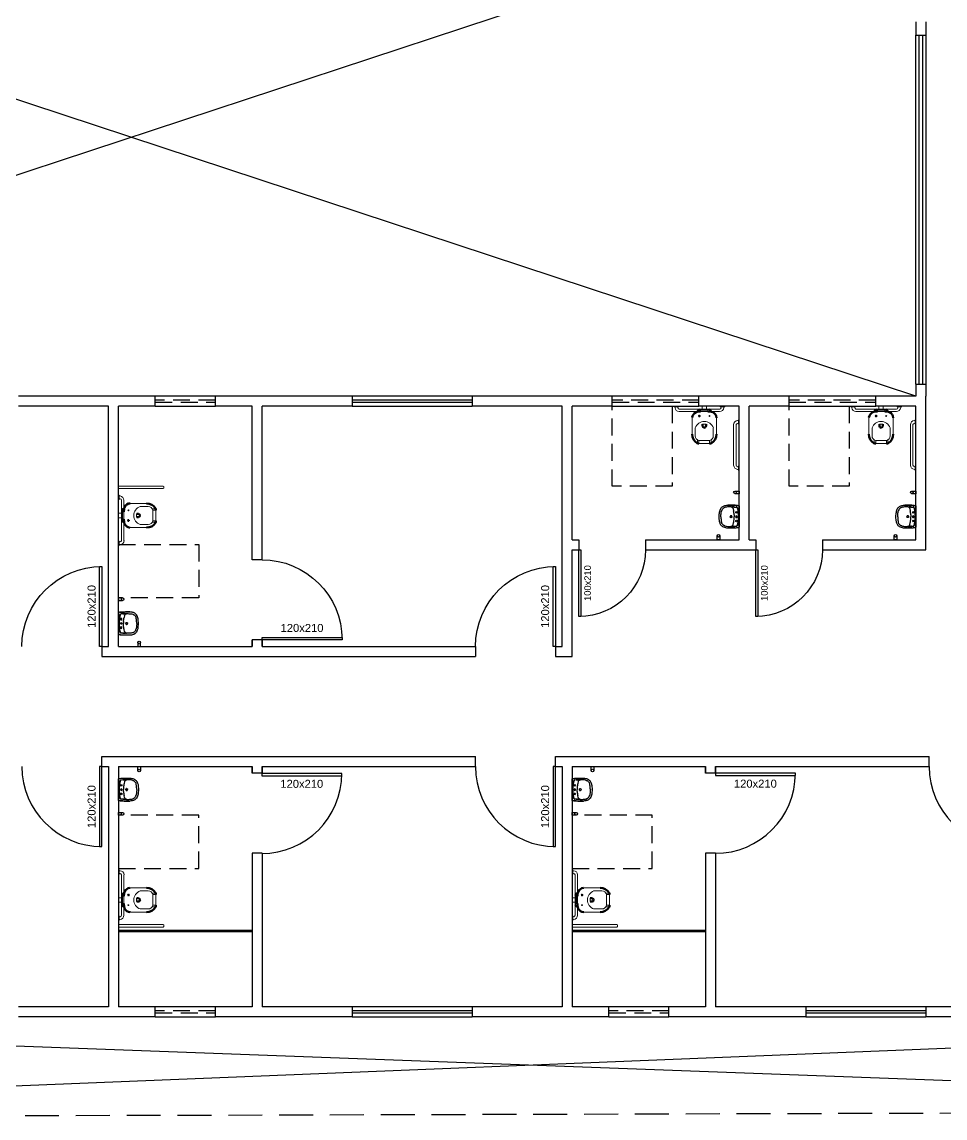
# Model space of a CAD drawing. Header units: centimetres. Extents: x 0 to 1814864, y -139216 to 99734.
# Drawn here: x 1080623 to 1082007, y 7871 to 9514 of the extents above; entities that cross this region are included whole.
import ezdxf
from ezdxf.enums import TextEntityAlignment as Align

# ---------------------------------------------------------------- set-up
doc = ezdxf.new("R2010")
doc.units = ezdxf.units.CM
doc.header["$LTSCALE"] = 4
doc.linetypes.add('DASHED2', pattern=[9.525, 6.35, -3.175])
doc.linetypes.add('HIDDENX2', pattern=[19.05, 12.7, -6.35])
for name, color, linetype in [('0.1', 1, 'Continuous'), ('0.2', 2, 'Continuous'), ('0.4', 4, 'Continuous'), ('0.6', 6, 'Continuous'), ('02-CONT', 2, 'Continuous'), ('08', 8, 'Continuous'), ('PDF1_PH - Metal', 253, 'Continuous'), ('PROJEÇÕES', 1, 'DASHED2')]:
    doc.layers.add(name, color=color, linetype=linetype)
doc.layers.add('PDF1_PH - Alv Construir', color=6, linetype='Continuous', lineweight=40)
doc.styles.add('2mm 1-50', font='arial.ttf', dxfattribs={"height": 0.1})

# ---------------------------------------------------------------- blocks, each defined once
blk = doc.blocks.new('1_00e')
blk.add_lwpolyline([(-28.4, -52.3), (-25.4, -52.3), (-25.4, 47.7), (-28.4, 47.7)], close=True)
at = {"color": 1}
blk.add_arc((-28.4, -52.3), 100, 0, 90, dxfattribs=at)
blk = doc.blocks.new('Barra 3')
at = {"layer": 'PDF1_PH - Metal', "lineweight": 9}
for points in [[(19245.1, 25719.8), (19252, 25719.8), (19252, 25719), (19245.1, 25719)], [(19315, 25719.8), (19321.9, 25719.8), (19321.9, 25719), (19315, 25719)]]:
    blk.add_lwpolyline(points, close=True, dxfattribs=at)
for points in [[(19246.4, 25717.7), (19246.4, 25719)], [(19250.7, 25717.7), (19250.7, 25719)], [(19252.9, 25715.5), (19314.6, 25715.5)], [(19316.3, 25717.7), (19316.3, 25719)], [(19320.6, 25717.7), (19320.6, 25719)], [(19252.9, 25711.7), (19314.6, 25711.7)]]:
    blk.add_lwpolyline(points, dxfattribs=at)
for centre, radius, start, end in [((19253.4, 25718.8), 7.08, 188.6936, 267.1299), ((19253, 25717.8), 2.3, 183.7735, 266.2236), ((19314.4, 25717.9), 6.22, 270.0361, 357.9477), ((19314, 25717.8), 2.29, 284.5016, 358.1815)]:
    blk.add_arc(centre, radius, start, end, dxfattribs=at)
blk = doc.blocks.new('bacia sanit')
at = {"layer": 'PDF1_PH - Metal', "lineweight": 9}
for points in [[(16873.7, 24771.4), (16899, 24771.4)], [(16889.1, 24766.7), (16889.6, 24766.7), (16890, 24766.7), (16890.4, 24766.7), (16890.9, 24766.7), (16899.4, 24766.7), (16899.9, 24766.7), (16900.3, 24766.7), (16900.7, 24766.7), (16901.1, 24766.7), (16901.6, 24766.7)], [(16861.7, 24756.4), (16856.6, 24756.4)], [(16861.7, 24749.6), (16856.6, 24749.6)], [(16861.7, 24745.8), (16861.7, 24746.1), (16861.7, 24759.9), (16861.7, 24760.7)], [(16862.6, 24758.1), (16862.6, 24757.7), (16862.6, 24757.3), (16862.6, 24748.7), (16862.6, 24748.3), (16862.6, 24747.9)], [(16863, 24747.4), (16863, 24747.4), (16863.4, 24747.4), (16863.9, 24747.4), (16864.3, 24747.4), (16864.3, 24753), (16864.3, 24758.6), (16863.9, 24758.6), (16863.4, 24758.6), (16863, 24758.6)], [(16884.4, 24750.4), (16884, 24750.4), (16883.6, 24750.4), (16883.6, 24750.9), (16883.6, 24751.3), (16883.6, 24751.7), (16883.6, 24752.1), (16883.6, 24752.6), (16883.6, 24753), (16883.6, 24753.4), (16883.6, 24753.9), (16883.6, 24754.3), (16883.6, 24754.7), (16883.6, 24755.1), (16883.6, 24755.6), (16884, 24755.6), (16884, 24755.6)], [(16912.8, 24763.3), (16907.7, 24763.3)], [(16908.4, 24761.1), (16912.7, 24761.1), (16913.1, 24761.1)], [(16908.4, 24761.1), (16908.4, 24760.7), (16908.4, 24760.3), (16908.4, 24759.9), (16908.4, 24759.4), (16908.4, 24759), (16908.4, 24758.6), (16908.4, 24758.1), (16908.4, 24757.7), (16908.4, 24757.3), (16908.4, 24756.9), (16908.4, 24756.4)], [(16908.4, 24756.4), (16908.4, 24756), (16908.4, 24755.6), (16908.4, 24755.1), (16908.4, 24754.7), (16908.4, 24754.3), (16908.4, 24753.9), (16908.4, 24753.4), (16908.4, 24753), (16908.4, 24752.6), (16908.4, 24752.1), (16908.4, 24751.7), (16908.4, 24751.3), (16908.4, 24750.9), (16908.4, 24750)], [(16908.4, 24750), (16908.4, 24749.6), (16908.4, 24749.1), (16908.4, 24748.7), (16908.4, 24748.3), (16908.4, 24747.9), (16908.4, 24747.4), (16908.4, 24747), (16908.4, 24746.6), (16908.4, 24746.1), (16908.4, 24745.7), (16908.4, 24745.3), (16908.4, 24744.9)], [(16913.1, 24761.1), (16913.1, 24760.7), (16913.1, 24760.3), (16913.1, 24759.9), (16913.1, 24759.4), (16913.1, 24759), (16913.1, 24758.6), (16913.1, 24758.1), (16913.1, 24757.7), (16913.1, 24757.3), (16913.1, 24756.9), (16913.1, 24756.4), (16913.1, 24756), (16913.1, 24755.6), (16913.1, 24755.1), (16913.1, 24754.7), (16913.1, 24754.3), (16913.1, 24753.9), (16913.1, 24753.4), (16913.1, 24753), (16913.1, 24752.6), (16913.1, 24752.1), (16913.1, 24751.7), (16913.1, 24751.3), (16913.1, 24750.9), (16913.1, 24750.4), (16913.1, 24750), (16913.1, 24749.6), (16913.1, 24749.1), (16913.1, 24748.7), (16913.1, 24748.3), (16913.1, 24747.9), (16913.1, 24747.4), (16913.1, 24747), (16913.1, 24746.6), (16913.1, 24746.1), (16913.1, 24745.7), (16913.1, 24745.3), (16913.1, 24744.9)], [(16899, 24734.6), (16873.7, 24734.6)], [(16901.6, 24739.3), (16901.1, 24739.3), (16900.7, 24739.3), (16900.3, 24739.3), (16899.4, 24739.3), (16890.9, 24739.3), (16890.4, 24739.3), (16890, 24739.3), (16889.6, 24739.3), (16889.1, 24739.3)], [(16912.8, 24742.7), (16907.6, 24742.7)], [(16908.4, 24744.9), (16912.7, 24744.9), (16913.1, 24744.9)], [(16908.4, 24744.9), (16912.7, 24744.9), (16913.1, 24744.9)]]:
    blk.add_lwpolyline(points, dxfattribs=at)
at = {"layer": 'PDF1_PH - Metal', "lineweight": 211}
for points in [[(16913.1, 24761.1, 0.086524), (16912.6, 24763.9, 0.264906), (16899, 24771.4)], [(16913.1, 24744.9, -0.086524), (16912.6, 24742.1, -0.264906), (16899, 24734.6)]]:
    blk.add_lwpolyline(points, format="xyb", dxfattribs=at)
blk.add_lwpolyline([(16889.1, 24753), (16889.1, 24753), (16889.1, 24753)], dxfattribs=at)
at = {"layer": 'PDF1_PH - Metal', "lineweight": 9}
blk.add_circle((16871.4, 24760.9), 0.643, dxfattribs=at)
at = {"layer": 'PDF1_PH - Metal', "lineweight": 211}
blk.add_circle((16871.4, 24745.5), 0.643, dxfattribs=at)
for centre, radius, start, end in [((16890.8, 24757.2), 26.5, 161.0139, 177.0973), ((16874, 24762.5), 8.95, 90.3217, 157.8056), ((16864.8, 24759.9), 3.2, 88.1661, 164.6032), ((16885.4, 26015.1), 1259.5, 269.9347, 270.0653), ((16885.4, 23700.8), 1049.6, 89.9217, 90.0783), ((16886.5, 24753), 2.59, 275.8679, 84.1321), ((16864.8, 24746), 3.06, 177.2926, 274.2593), ((16892.2, 24749.6), 28, 184.427, 198.8013), ((16875.2, 24744.9), 10.5, 204.627, 261.8049)]:
    blk.add_arc(centre, radius, start, end, dxfattribs=at)
at = {"layer": 'PDF1_PH - Metal', "lineweight": 9}
for centre, radius, start, end in [((16894.4, 24753), 14.7, 110.9822, 249.0178), ((16901.6, 24759.8), 6.91, 11.172, 90.6439), ((16863, 24758.1), 0.429, 90, 180), ((16863, 24747.9), 0.429, 180, 270), ((16901.6, 24746.2), 6.91, 269.3561, 348.828)]:
    blk.add_arc(centre, radius, start, end, dxfattribs=at)
blk = doc.blocks.new('L.51_P')
at = {"layer": '08'}
for p, q in [((-250, 0), (-249, 0)), ((-249, 0), (249, 0)), ((250, 0), (249, 0)), ((-262, -36), (-262, -36)), ((-259, -9), (-259, -9)), ((-226, -95), (-224, -63)), ((-226, -95), (-225, -95)), ((-225, -95), (-224, -63)), ((-189, -140), (-140, -129)), ((-161, -28), (-161, -28)), ((0, -12), (0, -12)), ((189, -140), (140, -129)), ((161, -28), (161, -28)), ((226, -95), (224, -63)), ((225, -95), (224, -63)), ((226, -95), (225, -95)), ((259, -9), (259, -9)), ((262, -36), (262, -36)), ((-269, -260), (-269, -260)), ((-216, -329), (-216, -329)), ((216, -329), (216, -329)), ((269, -260), (269, -260))]:
    blk.add_line(p, q, dxfattribs=at)
at = {"layer": '08', "ltscale": 27.502596}
for centre in [(-100, -59), (100, -59)]:
    blk.add_circle(centre, 19, dxfattribs=at)
at = {"layer": '08'}
for centre, radius, start, end in [((10, -800), 688, 94.616, 102.655), ((0, -61), 19, 90, 270), ((0, -61), 19, 270, 90), ((-10, -800), 688, 77.345, 85.384)]:
    blk.add_arc(centre, radius, start, end, dxfattribs=at)
for centre, major_axis, ratio, start_param, end_param in [((-178, -187), (-49.3, 11.1), 0.999971, 0.133525, 0.210872), ((-238, -179), (-7.5, 6.62), 0.993745, 3.733046, 3.862859), ((-237, -179), (8.41, 5.42), 0.98852, 5.563301, 5.699979), ((0, -187), (-22.7, 2), 0.992499, 0.072609, 0.200275), ((0, -187), (-22.5, 0.5), 0.991671, 5.253548, 5.29957), ((0, -187), (-22.5, 0.9), 0.992169, 5.255337, 5.27196), ((0, -187), (22.5, 0.5), 0.991671, 0.983616, 1.029637), ((0, -187), (22.5, 0.9), 0.992169, 1.011226, 1.027848), ((0, -187), (22.7, 2), 0.992499, 6.08291, 6.210576), ((178, -187), (49.3, 11.1), 0.999971, 6.072313, 6.14966)]:
    blk.add_ellipse(centre, major_axis=major_axis, ratio=ratio, start_param=start_param, end_param=end_param, dxfattribs=at)
for points, degree, knots in [([(-259, -9), (-259, -8), (-259, -7), (-258, -5), (-258, -4), (-256, -3), (-255, -2), (-254, -1), (-253, 0), (-251, 0), (-250, 0), (-250, 0)], 3, [0, 0, 0, 0, 0.279228, 0.279228, 0.609743, 0.609743, 0.933753, 0.933753, 1.252428, 1.252428, 1.448625, 1.448625, 1.448625, 1.448625]), ([(250, 0), (251, 0), (252, 0), (254, -1), (255, -1), (256, -3), (257, -3), (258, -5), (259, -6), (259, -8), (259, -8), (259, -9)], 3, [0, 0, 0, 0, 0.317814, 0.317814, 0.630623, 0.630623, 0.946539, 0.946539, 1.267049, 1.267049, 1.448529, 1.448529, 1.448529, 1.448529]), ([(-262, -36), (-262, -36), (-262, -37), (-262, -37), (-263, -40), (-263, -43), (-263, -45), (-263, -47), (-263, -48), (-263, -50), (-264, -53), (-264, -56), (-264, -59), (-265, -70), (-265, -80), (-266, -91), (-266, -102), (-267, -112), (-267, -123), (-267, -125), (-267, -128), (-268, -131), (-268, -133), (-268, -136), (-268, -138), (-268, -152), (-269, -166), (-269, -179), (-269, -183), (-269, -188), (-269, -192), (-270, -196), (-270, -200), (-270, -204), (-270, -221), (-270, -239), (-269, -257), (-269, -258), (-269, -259), (-269, -260)], 3, [171.986581, 171.986581, 171.986581, 171.986581, 172.747492, 172.747492, 172.747492, 184.841953, 184.841953, 184.841953, 191.474069, 191.474069, 191.474069, 204.41633, 204.41633, 204.41633, 249.640497, 249.640497, 249.640497, 294.864664, 294.864664, 294.864664, 305.912278, 305.912278, 305.912278, 316.959891, 316.959891, 316.959891, 374.321134, 374.321134, 374.321134, 391.68978, 391.68978, 391.68978, 408.14059, 408.14059, 408.14059, 482.929639, 482.929639, 482.929639, 486.839965, 486.839965, 486.839965, 486.839965]), ([(-269, -260), (-270, -239), (-270, -219), (-269, -173), (-268, -148), (-267, -104), (-266, -85), (-264, -60), (-264, -54), (-263, -46), (-263, -45), (-263, -42), (-263, -40), (-263, -38), (-262, -38), (-262, -37), (-262, -37), (-262, -36), (-262, -36), (-262, -36), (-262, -36), (-262, -36)], 3, [0, 0, 0, 0, 6.207574, 6.207574, 13.657131, 13.657131, 19.458927, 19.458927, 21.24929, 21.24929, 21.72619, 21.72619, 22.164181, 22.164181, 22.393053, 22.393053, 22.550017, 22.550017, 22.706555, 22.706555, 22.800287, 22.800287, 22.800287, 22.800287]), ([(-228, -173), (-228, -172), (-228, -172), (-228, -172), (-228, -171), (-228, -170), (-228, -169), (-228, -167), (-228, -164), (-228, -163), (-228, -160), (-228, -158), (-228, -157), (-228, -154), (-228, -151), (-228, -150), (-228, -148), (-228, -146), (-228, -146), (-228, -143), (-228, -141), (-228, -139), (-228, -135), (-228, -131), (-228, -129), (-227, -125), (-227, -121), (-227, -119), (-227, -113), (-226, -108), (-226, -105), (-226, -101), (-226, -97), (-226, -97), (-226, -96), (-226, -96), (-226, -95), (-226, -95), (-226, -95)], 5, [546.249188, 546.249188, 546.249188, 546.249188, 546.249188, 546.249188, 546.773913, 546.773913, 546.773913, 554.287654, 554.287654, 554.287654, 563.875311, 563.875311, 563.875311, 572.16967, 572.16967, 572.16967, 583.42676, 583.42676, 583.42676, 585.726164, 585.726164, 585.726164, 600.370766, 600.370766, 600.370766, 613.069318, 613.069318, 613.069318, 629.14404, 629.14404, 629.14404, 652.058764, 652.058764, 652.058764, 654.921465, 654.921465, 654.921465, 656.548424, 656.548424, 656.548424, 656.548424, 656.548424, 656.548424]), ([(-225, -95), (-226, -99), (-226, -103), (-226, -107), (-226, -111), (-227, -115), (-227, -119), (-227, -123), (-228, -127), (-228, -131), (-228, -134), (-228, -136), (-228, -139), (-228, -141), (-228, -142), (-228, -144)], 3, [161.339345, 161.339345, 161.339345, 161.339345, 177.77484, 177.77484, 177.77484, 195.119077, 195.119077, 195.119077, 212.353229, 212.353229, 212.353229, 223.772837, 223.772837, 223.772837, 230.426393, 230.426393, 230.426393, 230.426393]), ([(-228, -144), (-228, -145), (-228, -145), (-228, -146), (-228, -146), (-228, -146), (-228, -146), (-228, -148), (-228, -150), (-228, -152), (-228, -153), (-228, -154), (-228, -155), (-228, -157), (-228, -158), (-228, -160), (-228, -160), (-228, -160), (-228, -160)], 3, [0, 0, 0, 0, 2.396491, 2.396491, 2.396491, 3.195399, 3.195399, 3.195399, 10.963495, 10.963495, 10.963495, 15.609873, 15.609873, 15.609873, 22.232893, 22.232893, 22.232893, 22.470867, 22.470867, 22.470867, 22.470867]), ([(-228, -173), (-228, -172), (-228, -172), (-228, -172), (-228, -170), (-228, -167), (-228, -165), (-228, -162), (-228, -160)], 5, [-26.00391, -26.00391, -26.00391, -26.00391, -26.00391, -26.00391, -25.733695, -25.733695, -25.733695, -13.019576, -13.019576, -13.019576, -13.019576, -13.019576, -13.019576]), ([(-228, -181), (-228, -181), (-228, -180), (-228, -180), (-228, -178), (-228, -177), (-228, -176), (-228, -175), (-228, -175), (-228, -174), (-228, -174), (-228, -173), (-228, -173), (-228, -173), (-228, -173), (-228, -173), (-228, -173), (-228, -173)], 5, [532.079054, 532.079054, 532.079054, 532.079054, 532.079054, 532.079054, 536.567488, 536.567488, 536.567488, 541.060364, 541.060364, 541.060364, 543.310398, 543.310398, 543.310398, 544.435445, 544.435445, 544.435445, 544.830456, 544.830456, 544.830456, 544.830456, 544.830456, 544.830456]), ([(-227, -179), (-227, -179), (-227, -179), (-227, -179), (-227, -179), (-227, -179), (-228, -179), (-228, -179), (-228, -179), (-228, -179), (-228, -179), (-228, -179), (-228, -179), (-228, -179), (-228, -179), (-228, -179), (-228, -179), (-228, -179), (-228, -179), (-228, -179), (-228, -179), (-228, -179), (-228, -179), (-228, -179), (-228, -179), (-228, -179), (-228, -179), (-228, -179), (-228, -179), (-228, -179), (-228, -179), (-228, -179), (-228, -179), (-228, -179), (-228, -179), (-228, -179), (-228, -179), (-228, -179), (-228, -179), (-228, -179), (-228, -179), (-228, -179), (-228, -179), (-228, -179), (-228, -179), (-228, -179)], 3, [86.606266, 86.606266, 86.606266, 86.606266, 87.728641, 87.728641, 87.728641, 90.455187, 90.455187, 90.455187, 92.379628, 92.379628, 92.379628, 93.341849, 93.341849, 93.341849, 93.82296, 93.82296, 93.82296, 94.063516, 94.063516, 94.063516, 94.304072, 94.304072, 94.304072, 94.448856, 94.448856, 94.448856, 94.726754, 94.726754, 94.726754, 94.86595, 94.86595, 94.86595, 95.005146, 95.005146, 95.005146, 95.521507, 95.521507, 95.521507, 95.779688, 95.779688, 95.779688, 95.976047, 95.976047, 95.976047, 96.037867, 96.037867, 96.037867, 96.037867]), ([(-228, -179), (-228, -179), (-228, -179), (-228, -180), (-228, -180), (-228, -180), (-228, -180), (-228, -180), (-228, -180), (-228, -181), (-228, -181), (-228, -181), (-228, -181), (-228, -181), (-228, -181), (-228, -181)], 3, [95.867328, 95.867328, 95.867328, 95.867328, 97.58866, 97.58866, 97.58866, 102.978619, 102.978619, 102.978619, 105.844941, 105.844941, 105.844941, 108.501415, 108.501415, 108.501415, 109.427734, 109.427734, 109.427734, 109.427734]), ([(-228, -182), (-228, -182), (-228, -182), (-228, -182), (-228, -182), (-228, -182), (-228, -181)], 3, [11.170476, 11.170476, 11.170476, 11.170476, 15.411887, 15.411887, 15.411887, 21.204547, 21.204547, 21.204547, 21.204547]), ([(-227, -181), (-228, -181), (-228, -181), (-228, -181), (-228, -181), (-228, -181), (-228, -181), (-228, -181), (-228, -181), (-228, -181), (-228, -181), (-228, -181), (-228, -181), (-228, -181), (-228, -181), (-228, -181), (-228, -181), (-228, -181), (-228, -181), (-228, -181), (-228, -181), (-228, -181), (-228, -181), (-228, -181), (-228, -181), (-228, -181), (-228, -181), (-228, -181)], 3, [86.606266, 86.606266, 86.606266, 86.606266, 91.112306, 91.112306, 91.112306, 94.304072, 94.304072, 94.304072, 94.448856, 94.448856, 94.448856, 94.726754, 94.726754, 94.726754, 95.005146, 95.005146, 95.005146, 95.521507, 95.521507, 95.521507, 95.779688, 95.779688, 95.779688, 95.976047, 95.976047, 95.976047, 96.03782, 96.03782, 96.03782, 96.03782]), ([(-228, -181), (-228, -181), (-228, -181), (-228, -181), (-228, -181), (-228, -181), (-228, -181), (-228, -181), (-228, -181), (-228, -181), (-228, -181), (-228, -181), (-228, -181), (-228, -181), (-228, -181), (-228, -181), (-228, -181), (-228, -181), (-228, -181), (-228, -181), (-228, -182), (-228, -182), (-228, -182), (-228, -182), (-228, -182)], 3, [0.000033, 0.000033, 0.000033, 0.000033, 1.898401, 1.898401, 1.898401, 2.370761, 2.370761, 2.370761, 3.823236, 3.823236, 3.823236, 5.758149, 5.758149, 5.758149, 9.592202, 9.592202, 9.592202, 9.856292, 9.856292, 9.856292, 15.276244, 15.276244, 15.276244, 18.99372, 18.99372, 18.99372, 18.99372]), ([(-189, -140), (-196, -141), (-203, -144), (-208, -149), (-211, -151), (-213, -153), (-216, -156), (-216, -156), (-216, -156), (-216, -156), (-221, -163), (-225, -170), (-227, -178), (-227, -179), (-227, -179), (-227, -180)], 3, [18.593861, 18.593861, 18.593861, 18.593861, 48.620819, 48.620819, 48.620819, 61.987959, 61.987959, 61.987959, 63.593601, 63.593601, 63.593601, 96.318173, 96.318173, 96.318173, 99.127558, 99.127558, 99.127558, 99.127558]), ([(-227, -179), (-227, -180), (-227, -180), (-227, -180), (-227, -180), (-227, -180), (-227, -180), (-227, -180), (-227, -180), (-227, -180), (-227, -180), (-227, -180), (-227, -180), (-227, -180), (-227, -180), (-227, -180), (-227, -180), (-227, -180), (-227, -180), (-227, -180), (-227, -180), (-227, -180), (-227, -180), (-227, -180), (-227, -180)], 3, [0, 0, 0, 0, 0.1444645, 0.1444645, 0.1444645, 0.1538416, 0.1538416, 0.1538416, 0.2328101, 0.2328101, 0.2328101, 0.2720552, 0.2720552, 0.2720552, 0.294529, 0.294529, 0.294529, 0.3195248, 0.3195248, 0.3195248, 0.3450333, 0.3450333, 0.3450333, 0.3642456, 0.3642456, 0.3642456, 0.3642456]), ([(-227, -181), (-227, -181), (-227, -181), (-227, -181), (-227, -181), (-227, -181), (-227, -181), (-227, -181), (-227, -180), (-227, -180), (-227, -180), (-227, -180), (-227, -180), (-227, -180), (-227, -180), (-227, -180), (-227, -180), (-227, -180), (-227, -180)], 3, [0, 0, 0, 0, 3.948132, 3.948132, 3.948132, 6.907098, 6.907098, 6.907098, 9.485674, 9.485674, 9.485674, 10.686492, 10.686492, 10.686492, 11.887309, 11.887309, 11.887309, 12.708565, 12.708565, 12.708565, 12.708565]), ([(-224, -63), (-224, -58), (-222, -53), (-219, -48), (-217, -45), (-214, -42), (-210, -40), (-208, -38), (-204, -37), (-201, -36)], 3, [10.913289, 10.913289, 10.913289, 10.913289, 33.960328, 33.960328, 33.960328, 50.289489, 50.289489, 50.289489, 65.056953, 65.056953, 65.056953, 65.056953]), ([(-201, -36), (-205, -37), (-210, -39), (-214, -42), (-219, -47), (-222, -55), (-223, -57), (-224, -60), (-224, -63)], 5, [7.912422, 7.912422, 7.912422, 7.912422, 7.912422, 7.912422, 31.991346, 31.991346, 31.991346, 47.45316, 47.45316, 47.45316, 47.45316, 47.45316, 47.45316]), ([(0, -12), (-60, -12), (-120, -19), (-180, -31), (-187, -33), (-194, -34), (-201, -36)], 3, [460.253252, 460.253252, 460.253252, 460.253252, 715.762091, 715.762091, 715.762091, 745.806363, 745.806363, 745.806363, 745.806363]), ([(-201, -36), (-177, -30), (-152, -25), (-128, -21), (-94, -17), (-61, -14), (-52, -14), (-43, -13), (-34, -13)], 5, [234.918202, 234.918202, 234.918202, 234.918202, 234.918202, 234.918202, 410.549748, 410.549748, 410.549748, 473.914825, 473.914825, 473.914825, 473.914825, 473.914825, 473.914825]), ([(-45, -114), (-41, -114), (-37, -114), (-32, -113), (-28, -113), (-24, -113), (-20, -113), (-13, -112), (-7, -112), (0, -112)], 3, [388.454766, 388.454766, 388.454766, 388.454766, 406.384907, 406.384907, 406.384907, 424.400948, 424.400948, 424.400948, 452.696543, 452.696543, 452.696543, 452.696543]), ([(-34, -13), (-30, -13), (-26, -13), (-22, -13), (-15, -12), (-8, -12), (-2, -12), (-1, -12), (-1, -12), (0, -12)], 3, [59.347784, 59.347784, 59.347784, 59.347784, 76.617445, 76.617445, 76.617445, 106.129652, 106.129652, 106.129652, 108.418766, 108.418766, 108.418766, 108.418766]), ([(-12, -168), (-12, -168), (-12, -168), (-12, -168), (-12, -168), (-12, -168), (-12, -168), (-15, -170), (-18, -173), (-20, -175), (-21, -179), (-22, -183), (-22, -184), (-22, -185), (-22, -186), (-22, -186), (-22, -186), (-22, -186), (-22, -186), (-22, -186), (-22, -187)], 5, [23.677366, 23.677366, 23.677366, 23.677366, 23.677366, 23.677366, 23.697783, 23.697783, 23.697783, 25.117395, 25.117395, 25.117395, 50.594375, 50.594375, 50.594375, 58.007217, 58.007217, 58.007217, 58.536706, 58.536706, 58.536706, 59.055614, 59.055614, 59.055614, 59.055614, 59.055614, 59.055614]), ([(-22, -189), (-22, -190), (-22, -190), (-22, -190), (-22, -194), (-20, -199), (-17, -202), (-16, -203), (-15, -203), (-15, -204), (-13, -206), (-10, -207), (-8, -208), (-5, -209), (-3, -209), (0, -209)], 3, [27.245857, 27.245857, 27.245857, 27.245857, 27.597992, 27.597992, 27.597992, 49.768775, 49.768775, 49.768775, 54.290067, 54.290067, 54.290067, 66.913295, 66.913295, 66.913295, 79.527914, 79.527914, 79.527914, 79.527914]), ([(34, -13), (30, -13), (26, -13), (22, -13), (15, -12), (8, -12), (2, -12), (1, -12), (1, -12), (0, -12)], 3, [59.347784, 59.347784, 59.347784, 59.347784, 76.617445, 76.617445, 76.617445, 106.129652, 106.129652, 106.129652, 108.418717, 108.418717, 108.418717, 108.418717]), ([(0, -12), (60, -12), (120, -19), (180, -31), (187, -33), (194, -34), (201, -36)], 3, [460.253227, 460.253227, 460.253227, 460.253227, 715.76204, 715.76204, 715.76204, 745.806363, 745.806363, 745.806363, 745.806363]), ([(45, -114), (41, -114), (37, -114), (32, -113), (28, -113), (24, -113), (20, -113), (13, -112), (7, -112), (0, -112)], 3, [388.454766, 388.454766, 388.454766, 388.454766, 406.384907, 406.384907, 406.384907, 424.400948, 424.400948, 424.400948, 452.696543, 452.696543, 452.696543, 452.696543]), ([(22, -189), (22, -190), (22, -190), (22, -190), (22, -194), (20, -199), (17, -202), (16, -203), (15, -203), (15, -204), (13, -206), (10, -207), (8, -208), (5, -209), (3, -209), (0, -209)], 3, [27.245857, 27.245857, 27.245857, 27.245857, 27.597992, 27.597992, 27.597992, 49.768775, 49.768775, 49.768775, 54.290067, 54.290067, 54.290067, 66.913295, 66.913295, 66.913295, 79.528565, 79.528565, 79.528565, 79.528565]), ([(12, -168), (12, -168), (12, -168), (12, -168), (12, -168), (12, -168), (12, -168), (15, -170), (18, -173), (20, -175), (21, -179), (22, -183), (22, -184), (22, -185), (22, -186), (22, -186), (22, -186), (22, -186), (22, -186), (22, -186), (22, -187)], 5, [23.677366, 23.677366, 23.677366, 23.677366, 23.677366, 23.677366, 23.697783, 23.697783, 23.697783, 25.117395, 25.117395, 25.117395, 50.594375, 50.594375, 50.594375, 58.007217, 58.007217, 58.007217, 58.536706, 58.536706, 58.536706, 59.055614, 59.055614, 59.055614, 59.055614, 59.055614, 59.055614]), ([(201, -36), (177, -30), (152, -25), (128, -21), (94, -17), (61, -14), (52, -14), (43, -13), (34, -13)], 5, [234.918202, 234.918202, 234.918202, 234.918202, 234.918202, 234.918202, 410.549748, 410.549748, 410.549748, 473.914825, 473.914825, 473.914825, 473.914825, 473.914825, 473.914825]), ([(189, -140), (196, -141), (203, -144), (208, -149), (211, -151), (213, -153), (216, -156), (216, -156), (216, -156), (216, -156), (221, -163), (225, -170), (227, -178), (227, -179), (227, -179), (227, -180)], 3, [18.593861, 18.593861, 18.593861, 18.593861, 48.620819, 48.620819, 48.620819, 61.987959, 61.987959, 61.987959, 63.593601, 63.593601, 63.593601, 96.318173, 96.318173, 96.318173, 99.127558, 99.127558, 99.127558, 99.127558]), ([(224, -63), (224, -58), (222, -53), (219, -48), (217, -45), (214, -42), (210, -40), (208, -38), (204, -37), (201, -36)], 3, [10.913289, 10.913289, 10.913289, 10.913289, 33.960328, 33.960328, 33.960328, 50.289489, 50.289489, 50.289489, 65.056953, 65.056953, 65.056953, 65.056953]), ([(201, -36), (206, -37), (211, -40), (215, -44), (217, -46), (218, -47), (219, -49), (222, -53), (224, -58), (224, -63)], 3, [7.912424, 7.912424, 7.912424, 7.912424, 25.178369, 25.178369, 25.178369, 31.991348, 31.991348, 31.991348, 47.45316, 47.45316, 47.45316, 47.45316]), ([(225, -95), (226, -99), (226, -103), (226, -107), (226, -111), (227, -115), (227, -119), (227, -123), (228, -127), (228, -131), (228, -134), (228, -136), (228, -139), (228, -141), (228, -142), (228, -144)], 3, [161.339345, 161.339345, 161.339345, 161.339345, 177.77484, 177.77484, 177.77484, 195.119077, 195.119077, 195.119077, 212.353229, 212.353229, 212.353229, 223.772837, 223.772837, 223.772837, 230.426393, 230.426393, 230.426393, 230.426393]), ([(225, -291), (227, -274), (229, -256), (229, -223), (229, -207), (229, -191)], 3, [0.000002, 0.000002, 0.000002, 0.000002, 5.212146, 5.212146, 10.015536, 10.015536, 10.015536, 10.015536]), ([(228, -173), (228, -172), (228, -172), (228, -172), (228, -171), (228, -170), (228, -169), (228, -167), (228, -164), (228, -163), (228, -160), (228, -158), (228, -157), (228, -154), (228, -151), (228, -150), (228, -148), (228, -146), (228, -146), (228, -143), (228, -141), (228, -139), (228, -135), (228, -131), (228, -129), (227, -125), (227, -121), (227, -119), (227, -113), (226, -108), (226, -105), (226, -101), (226, -97), (226, -97), (226, -96), (226, -96), (226, -95), (226, -95), (226, -95)], 5, [546.249188, 546.249188, 546.249188, 546.249188, 546.249188, 546.249188, 546.773913, 546.773913, 546.773913, 554.287654, 554.287654, 554.287654, 563.875311, 563.875311, 563.875311, 572.16967, 572.16967, 572.16967, 583.42676, 583.42676, 583.42676, 585.726164, 585.726164, 585.726164, 600.370766, 600.370766, 600.370766, 613.069318, 613.069318, 613.069318, 629.14404, 629.14404, 629.14404, 652.058764, 652.058764, 652.058764, 654.921465, 654.921465, 654.921465, 656.548424, 656.548424, 656.548424, 656.548424, 656.548424, 656.548424]), ([(227, -181), (227, -181), (227, -181), (227, -181), (227, -181), (227, -181), (227, -181), (227, -181), (227, -180), (227, -180), (227, -180), (227, -180), (227, -180), (227, -180), (227, -180), (227, -180), (227, -180), (227, -180), (227, -180)], 3, [0, 0, 0, 0, 3.948132, 3.948132, 3.948132, 6.907098, 6.907098, 6.907098, 9.485674, 9.485674, 9.485674, 10.686492, 10.686492, 10.686492, 11.887309, 11.887309, 11.887309, 12.708565, 12.708565, 12.708565, 12.708565]), ([(227, -181), (228, -181), (228, -181), (228, -181), (228, -181), (228, -181), (228, -181), (228, -181), (228, -181), (228, -181), (228, -181), (228, -181), (228, -181), (228, -181), (228, -181), (228, -181), (228, -181), (228, -181), (228, -181), (228, -181), (228, -181), (228, -181), (228, -181), (228, -181), (228, -181), (228, -181), (228, -181), (228, -181)], 3, [86.606266, 86.606266, 86.606266, 86.606266, 91.112306, 91.112306, 91.112306, 94.304072, 94.304072, 94.304072, 94.448856, 94.448856, 94.448856, 94.726754, 94.726754, 94.726754, 95.005146, 95.005146, 95.005146, 95.521507, 95.521507, 95.521507, 95.779688, 95.779688, 95.779688, 95.976047, 95.976047, 95.976047, 96.03782, 96.03782, 96.03782, 96.03782]), ([(228, -144), (228, -145), (228, -145), (228, -146), (228, -146), (228, -146), (228, -146), (228, -148), (228, -150), (228, -152), (228, -153), (228, -154), (228, -155), (228, -157), (228, -158), (228, -160), (228, -160), (228, -160), (228, -160)], 3, [0, 0, 0, 0, 2.396491, 2.396491, 2.396491, 3.195399, 3.195399, 3.195399, 10.963495, 10.963495, 10.963495, 15.609873, 15.609873, 15.609873, 22.232893, 22.232893, 22.232893, 22.470867, 22.470867, 22.470867, 22.470867]), ([(228, -173), (228, -172), (228, -172), (228, -172), (228, -170), (228, -167), (228, -165), (228, -162), (228, -160)], 5, [-26.00391, -26.00391, -26.00391, -26.00391, -26.00391, -26.00391, -25.733695, -25.733695, -25.733695, -13.019576, -13.019576, -13.019576, -13.019576, -13.019576, -13.019576]), ([(228, -181), (228, -181), (228, -180), (228, -180), (228, -178), (228, -177), (228, -176), (228, -175), (228, -175), (228, -174), (228, -174), (228, -173), (228, -173), (228, -173), (228, -173), (228, -173), (228, -173), (228, -173)], 5, [532.079054, 532.079054, 532.079054, 532.079054, 532.079054, 532.079054, 536.567488, 536.567488, 536.567488, 541.060364, 541.060364, 541.060364, 543.310398, 543.310398, 543.310398, 544.435445, 544.435445, 544.435445, 544.830456, 544.830456, 544.830456, 544.830456, 544.830456, 544.830456]), ([(228, -182), (228, -182), (228, -182), (228, -182), (228, -182), (228, -182), (228, -181)], 3, [11.170476, 11.170476, 11.170476, 11.170476, 15.411887, 15.411887, 15.411887, 21.204547, 21.204547, 21.204547, 21.204547]), ([(228, -181), (228, -181), (228, -181), (228, -181), (228, -181), (228, -181), (228, -181), (228, -181), (228, -181), (228, -181), (228, -181), (228, -181), (228, -181), (228, -181), (228, -181), (228, -181), (228, -181), (228, -181), (228, -181), (228, -181), (228, -182), (228, -182), (228, -182), (228, -182), (228, -182)], 3, [0.000033, 0.000033, 0.000033, 0.000033, 1.898401, 1.898401, 1.898401, 2.370761, 2.370761, 2.370761, 3.823236, 3.823236, 3.823236, 5.758149, 5.758149, 5.758149, 9.592202, 9.592202, 9.592202, 9.856292, 9.856292, 9.856292, 15.276244, 15.276244, 15.276244, 18.99372, 18.99372, 18.99372, 18.99372]), ([(262, -36), (262, -36), (262, -37), (262, -37), (263, -40), (263, -43), (263, -45), (263, -47), (263, -48), (263, -50), (264, -53), (264, -56), (264, -59), (265, -70), (265, -80), (266, -91), (266, -102), (267, -112), (267, -123), (267, -125), (267, -128), (268, -131), (268, -133), (268, -136), (268, -138), (268, -152), (269, -166), (269, -179), (269, -183), (269, -188), (269, -192), (270, -196), (270, -200), (270, -204), (270, -221), (270, -239), (269, -257), (269, -258), (269, -259), (269, -260)], 3, [171.986581, 171.986581, 171.986581, 171.986581, 172.747492, 172.747492, 172.747492, 184.841953, 184.841953, 184.841953, 191.474069, 191.474069, 191.474069, 204.41633, 204.41633, 204.41633, 249.640497, 249.640497, 249.640497, 294.864664, 294.864664, 294.864664, 305.912278, 305.912278, 305.912278, 316.959891, 316.959891, 316.959891, 374.321134, 374.321134, 374.321134, 391.68978, 391.68978, 391.68978, 408.14059, 408.14059, 408.14059, 482.929639, 482.929639, 482.929639, 486.839965, 486.839965, 486.839965, 486.839965]), ([(262, -36), (262, -36), (262, -36), (262, -36), (262, -36), (262, -37), (262, -37), (262, -37), (262, -37), (262, -38), (263, -39), (263, -40), (263, -40), (263, -42), (263, -43), (263, -47), (263, -49), (264, -58), (265, -65), (266, -86), (266, -101), (268, -141), (269, -168), (270, -216), (270, -238), (269, -260)], 3, [0.212871, 0.212871, 0.212871, 0.212871, 0.307715, 0.307715, 0.417994, 0.417994, 0.518366, 0.518366, 0.682318, 0.682318, 0.844684, 0.844684, 1.063629, 1.063629, 1.413977, 1.413977, 2.124866, 2.124866, 4.109013, 4.109013, 8.503951, 8.503951, 16.390189, 16.390189, 23.015496, 23.015496, 23.015496, 23.015496]), ([(-62, -461), (-92, -458), (-123, -454), (-171, -438), (-189, -430), (-214, -410), (-222, -401), (-236, -382), (-242, -373), (-251, -352), (-255, -341), (-260, -323), (-261, -316), (-263, -309)], 3, [0, 0, 0, 0, 9.188374, 9.188374, 15.03441, 15.03441, 18.713973, 18.713973, 21.993411, 21.993411, 25.540766, 25.540766, 27.624534, 27.624534, 27.624534, 27.624534]), ([(-216, -329), (-215, -331), (-215, -332), (-214, -334), (-213, -338), (-211, -343), (-209, -347), (-206, -353), (-202, -359), (-198, -365), (-195, -370), (-191, -375), (-186, -379), (-180, -385), (-173, -390), (-165, -395), (-159, -398), (-153, -401), (-146, -404), (-141, -406), (-136, -407), (-130, -409)], 3, [544.291877, 544.291877, 544.291877, 544.291877, 550.872534, 550.872534, 550.872534, 571.780058, 571.780058, 571.780058, 601.038921, 601.038921, 601.038921, 628.392297, 628.392297, 628.392297, 666.157842, 666.157842, 666.157842, 694.913085, 694.913085, 694.913085, 718.447591, 718.447591, 718.447591, 718.447591]), ([(-63, -420), (-71, -420), (-79, -419), (-87, -418), (-95, -416), (-103, -415), (-110, -414), (-117, -412), (-124, -411), (-130, -409)], 3, [54.852513, 54.852513, 54.852513, 54.852513, 88.476523, 88.476523, 88.476523, 122.168155, 122.168155, 122.168155, 151.102791, 151.102791, 151.102791, 151.102791]), ([(-50, -422), (-53, -421), (-55, -421), (-58, -421), (-61, -421), (-63, -420), (-63, -420), (-63, -420), (-63, -420)], 5, [11.184117, 11.184117, 11.184117, 11.184117, 11.184117, 11.184117, 30.072391, 30.072391, 30.072391, 30.457117, 30.457117, 30.457117, 30.457117, 30.457117, 30.457117]), ([(0, -424), (-15, -424), (-31, -423), (-46, -422), (-47, -422), (-49, -422), (-50, -422)], 3, [0, 0, 0, 0, 65.317681, 65.317681, 65.317681, 70.958525, 70.958525, 70.958525, 70.958525]), ([(0, -424), (15, -424), (31, -423), (46, -422), (47, -422), (49, -422), (50, -422)], 3, [0, 0, 0, 0, 65.317681, 65.317681, 65.317681, 70.958525, 70.958525, 70.958525, 70.958525]), ([(50, -422), (53, -421), (55, -421), (58, -421), (61, -421), (63, -420), (63, -420), (63, -420), (63, -420)], 5, [11.184117, 11.184117, 11.184117, 11.184117, 11.184117, 11.184117, 30.072391, 30.072391, 30.072391, 30.457117, 30.457117, 30.457117, 30.457117, 30.457117, 30.457117]), ([(263, -309), (259, -326), (255, -343), (242, -373), (234, -386), (217, -407), (208, -415), (190, -428), (180, -433), (159, -442), (148, -446), (123, -453), (109, -455), (84, -459), (73, -460), (62, -461)], 3, [0, 0, 0, 0, 5.216879, 5.216879, 9.702198, 9.702198, 13.238129, 13.238129, 16.51865, 16.51865, 20.081508, 20.081508, 24.355161, 24.355161, 27.647025, 27.647025, 27.647025, 27.647025]), ([(63, -420), (71, -420), (79, -419), (87, -418), (95, -416), (103, -415), (110, -414), (117, -412), (124, -411), (130, -409)], 3, [54.852513, 54.852513, 54.852513, 54.852513, 88.476523, 88.476523, 88.476523, 122.168155, 122.168155, 122.168155, 151.102791, 151.102791, 151.102791, 151.102791]), ([(216, -329), (215, -331), (215, -332), (214, -334), (213, -338), (211, -343), (209, -347), (206, -353), (202, -359), (198, -365), (195, -370), (191, -375), (186, -379), (180, -385), (173, -390), (165, -395), (159, -398), (153, -401), (146, -404), (141, -406), (136, -407), (130, -409)], 3, [544.291877, 544.291877, 544.291877, 544.291877, 550.872534, 550.872534, 550.872534, 571.780058, 571.780058, 571.780058, 601.038921, 601.038921, 601.038921, 628.392297, 628.392297, 628.392297, 666.157842, 666.157842, 666.157842, 694.913085, 694.913085, 694.913085, 718.447591, 718.447591, 718.447591, 718.447591])]:
    blk.add_open_spline(points, degree=degree, knots=knots, dxfattribs=at)
for points, degree in [([(-262, -36), (-262, -28), (-261, -20), (-260, -11)], 3), ([(-260, -11), (-260, -10), (-259, -10), (-259, -9)], 3), ([(-229, -191), (-229, -224), (-230, -258), (-225, -291)], 3), ([(-229, -186), (-229, -187), (-229, -188), (-229, -189), (-229, -190), (-229, -191)], 5), ([(-224, -63), (-224, -63), (-224, -63), (-224, -63), (-224, -63), (-224, -63)], 5), ([(-201, -36), (-201, -36), (-201, -36), (-201, -36)], 3), ([(0, -164), (-4, -164), (-8, -165), (-11, -167)], 3), ([(0, -164), (4, -164), (8, -165), (11, -167)], 3), ([(201, -36), (201, -36), (201, -36), (201, -36)], 3), ([(224, -63), (224, -63), (224, -63), (224, -63), (224, -63), (224, -63)], 5), ([(229, -186), (229, -187), (229, -188), (229, -189), (229, -190), (229, -191)], 5), ([(259, -9), (259, -10), (260, -10), (260, -11)], 3), ([(260, -11), (261, -20), (262, -28), (262, -36)], 3), ([(-263, -309), (-266, -293), (-268, -276), (-269, -260)], 3), ([(-225, -291), (-223, -304), (-220, -317), (-216, -329)], 3), ([(0, -464), (-21, -464), (-41, -463), (-62, -461)], 3), ([(62, -461), (41, -463), (21, -464), (0, -464)], 3), ([(216, -329), (220, -317), (223, -304), (225, -291)], 3), ([(269, -260), (268, -276), (266, -293), (263, -309)], 3)]:
    blk.add_open_spline(points, degree=degree, dxfattribs=at)

msp = doc.modelspace()

# ---------------------------------------------------------------- linework, layer by layer
at = {"layer": '0.1', "linetype": 'DASHED2'}
for p, q in [((1080912.618, 8947.137), (1080822.618, 8947.137)), ((1080822.618, 8944.137), (1080912.618, 8944.137)), ((1081637.618, 8947.137), (1081507.618, 8947.137)), ((1081507.618, 8944.137), (1081637.618, 8944.137)), ((1081902.618, 8947.137), (1081772.618, 8947.137)), ((1081772.618, 8944.137), (1081902.618, 8944.137)), ((1080912.618, 8032.137), (1080822.618, 8032.137)), ((1080822.618, 8029.137), (1080912.618, 8029.137)), ((1081592.618, 8032.137), (1081502.618, 8032.137)), ((1081502.618, 8029.137), (1081592.618, 8029.137))]:
    msp.add_line(p, q, dxfattribs=at)
at = {"layer": '0.1'}
for p, q in [((1080767.618, 8153.137), (1080967.618, 8153.137)), ((1080767.618, 8151.137), (1080967.618, 8151.137)), ((1081447.618, 8153.137), (1081647.618, 8153.137)), ((1081447.618, 8151.137), (1081647.618, 8151.137))]:
    msp.add_line(p, q, dxfattribs=at)
at = {"layer": '0.1', "linetype": 'HIDDENX2'}
msp.add_lwpolyline([(1083268.864, 7881.833), (1079428.321, 7871.334)], dxfattribs=at)
at = {"layer": '0.2'}
for p, q in [((1081962.618, 8971.177), (1081962.618, 9494.137)), ((1081967.618, 8971.177), (1081967.618, 9494.137)), ((1081972.618, 9494.137), (1081972.618, 8971.177)), ((1081977.618, 9494.137), (1081977.618, 8971.177)), ((1081297.618, 8953.137), (1081117.618, 8953.137)), ((1081297.618, 8947.137), (1081117.618, 8947.137)), ((1081117.618, 8944.137), (1081297.618, 8944.137)), ((1081117.618, 8938.137), (1081297.618, 8938.137)), ((1081297.618, 8038.137), (1081117.618, 8038.137)), ((1081977.618, 8038.137), (1081797.618, 8038.137)), ((1081297.618, 8032.137), (1081117.618, 8032.137)), ((1081117.618, 8029.137), (1081297.618, 8029.137)), ((1081117.618, 8023.137), (1081297.618, 8023.137)), ((1081977.618, 8032.137), (1081797.618, 8032.137)), ((1081797.618, 8029.137), (1081977.618, 8029.137)), ((1081797.618, 8023.137), (1081977.618, 8023.137))]:
    msp.add_line(p, q, dxfattribs=at)
at = {"layer": '0.4'}
for p, q in [((1081962.618, 9729.137), (1079610.618, 8953.137)), ((1081962.618, 8953.137), (1079610.618, 9729.137)), ((1083182.618, 8023.137), (1079428.321, 7871.334)), ((1079428.321, 8023.039, 72875.6), (1083268.864, 7881.833))]:
    msp.add_line(p, q, dxfattribs=at)
at = {"layer": '0.6'}
for p, q in [((1081962.618, 9514.137), (1081962.618, 9494.137)), ((1081977.618, 9514.137), (1081977.618, 9494.137)), ((1081962.618, 9494.137), (1081977.618, 9494.137)), ((1081962.618, 8971.177), (1081962.618, 8953.137)), ((1081962.618, 8971.177), (1081977.618, 8971.177)), ((1081977.618, 8971.177), (1081977.618, 8953.137)), ((1080822.618, 8938.137), (1080822.618, 8953.137)), ((1080912.618, 8953.137), (1080822.618, 8953.137)), ((1080822.618, 8938.137), (1080912.618, 8938.137)), ((1080912.618, 8938.137), (1080912.618, 8953.137)), ((1081117.618, 8953.137), (1081117.618, 8938.137)), ((1081297.618, 8953.137), (1081297.618, 8938.137)), ((1081507.618, 8953.137), (1081447.618, 8953.137)), ((1081507.618, 8938.137), (1081507.618, 8953.137)), ((1081637.618, 8953.137), (1081507.618, 8953.137)), ((1081507.618, 8938.137), (1081637.618, 8938.137)), ((1081772.618, 8953.137), (1081637.618, 8953.137)), ((1081637.618, 8938.137), (1081637.618, 8953.137)), ((1081772.618, 8938.137), (1081772.618, 8953.137)), ((1081902.618, 8953.137), (1081772.618, 8953.137)), ((1081772.618, 8938.137), (1081902.618, 8938.137)), ((1081962.618, 8953.137), (1081902.618, 8953.137)), ((1081902.618, 8938.137), (1081902.618, 8953.137)), ((1081457.618, 8738.137), (1081457.618, 8723.137)), ((1081557.618, 8738.137), (1081557.618, 8723.137)), ((1081722.618, 8738.137), (1081722.618, 8723.137)), ((1081822.618, 8738.137), (1081822.618, 8723.137)), ((1080982.618, 8708.137), (1080967.618, 8708.137)), ((1080742.618, 8578.137), (1080742.618, 8563.137)), ((1080982.618, 8588.137), (1080967.618, 8588.137)), ((1081302.618, 8578.137), (1081302.618, 8563.137)), ((1081422.618, 8578.137), (1081422.618, 8563.137)), ((1080742.618, 8398.137), (1080742.618, 8413.137)), ((1081302.618, 8398.137), (1081302.618, 8413.137)), ((1081422.618, 8398.137), (1081422.618, 8413.137)), ((1081982.618, 8398.137), (1081982.618, 8413.137)), ((1080982.618, 8388.137), (1080967.618, 8388.137)), ((1081662.618, 8388.137), (1081647.618, 8388.137)), ((1080982.618, 8268.137), (1080967.618, 8268.137)), ((1081662.618, 8268.137), (1081647.618, 8268.137)), ((1080822.618, 8023.137), (1080822.618, 8038.137)), ((1080912.618, 8038.137), (1080822.618, 8038.137)), ((1080912.618, 8023.137), (1080912.618, 8038.137)), ((1081117.618, 8038.137), (1081117.618, 8023.137)), ((1081297.618, 8038.137), (1081297.618, 8023.137)), ((1081502.618, 8023.137), (1081502.618, 8038.137)), ((1081592.618, 8038.137), (1081502.618, 8038.137)), ((1081592.618, 8023.137), (1081592.618, 8038.137)), ((1081797.618, 8038.137), (1081797.618, 8023.137)), ((1081977.618, 8038.137), (1081977.618, 8023.137)), ((1080822.618, 8023.137), (1080912.618, 8023.137)), ((1081502.618, 8023.137), (1081592.618, 8023.137))]:
    msp.add_line(p, q, dxfattribs=at)
for points in [[(1080767.618, 8953.137), (1080617.618, 8953.137)], [(1080742.618, 8578.137), (1080752.618, 8578.137), (1080752.618, 8938.137), (1080617.618, 8938.137)], [(1080822.618, 8953.137), (1080752.618, 8953.137)], [(1080767.618, 8578.137), (1080767.618, 8938.137)], [(1080822.618, 8938.137), (1080767.618, 8938.137)], [(1080982.618, 8953.137), (1080912.618, 8953.137)], [(1080967.618, 8708.137), (1080967.618, 8938.137), (1080912.618, 8938.137)], [(1081117.618, 8953.137), (1080967.618, 8953.137)], [(1080982.618, 8708.137), (1080982.618, 8938.137)], [(1081117.618, 8938.137), (1080982.618, 8938.137)], [(1081447.618, 8953.137), (1081297.618, 8953.137)], [(1081422.618, 8578.137), (1081432.618, 8578.137), (1081432.618, 8938.137), (1081297.618, 8938.137)], [(1081507.618, 8953.137), (1081432.618, 8953.137)], [(1081447.618, 8738.137), (1081447.618, 8938.137)], [(1081507.618, 8938.137), (1081447.618, 8938.137)], [(1081557.618, 8738.137), (1081697.618, 8738.137), (1081697.618, 8938.137), (1081637.618, 8938.137)], [(1081712.618, 8953.137), (1081712.618, 8953.137), (1081637.618, 8953.137)], [(1081772.618, 8953.137), (1081697.618, 8953.137)], [(1081712.618, 8738.137), (1081712.618, 8938.137)], [(1081772.618, 8938.137), (1081712.618, 8938.137)], [(1081962.618, 8953.137), (1081902.618, 8953.137)], [(1081952.618, 8738.137), (1081962.618, 8738.137), (1081962.618, 8938.137), (1081902.618, 8938.137)], [(1081952.618, 8723.137), (1081977.618, 8723.137), (1081977.618, 8953.137)], [(1081447.618, 8738.137), (1081457.618, 8738.137)], [(1081712.618, 8738.137), (1081722.618, 8738.137)], [(1081822.618, 8738.137), (1081952.618, 8738.137)], [(1081422.618, 8563.137), (1081447.618, 8563.137), (1081447.618, 8723.137)], [(1081447.618, 8723.137), (1081457.618, 8723.137)], [(1081557.618, 8723.137), (1081712.618, 8723.137)], [(1081697.618, 8723.137), (1081722.618, 8723.137)], [(1081822.618, 8723.137), (1081952.618, 8723.137)], [(1080767.618, 8578.137), (1080967.618, 8578.137), (1080967.618, 8588.137)], [(1080967.618, 8588.137), (1080967.618, 8578.137)], [(1080982.618, 8578.137), (1080982.618, 8588.137)], [(1080982.618, 8588.137), (1080982.618, 8578.137), (1080992.618, 8578.137)], [(1080992.618, 8578.137), (1081302.618, 8578.137)], [(1080742.618, 8563.137), (1080767.618, 8563.137)], [(1080752.618, 8563.137), (1080992.618, 8563.137)], [(1080992.618, 8563.137), (1081302.618, 8563.137)], [(1080742.618, 8413.137), (1080767.618, 8413.137)], [(1080752.618, 8413.137), (1080752.618, 8413.137), (1080992.618, 8413.137)], [(1080992.618, 8413.137), (1081302.618, 8413.137)], [(1081422.618, 8413.137), (1081447.618, 8413.137)], [(1081432.618, 8413.137), (1081432.618, 8413.137), (1081672.618, 8413.137)], [(1081672.618, 8413.137), (1081982.618, 8413.137)], [(1080742.618, 8398.137), (1080752.618, 8398.137), (1080752.618, 8038.137), (1080617.618, 8038.137)], [(1080767.618, 8398.137), (1080767.618, 8038.137)], [(1080767.618, 8398.137), (1080967.618, 8398.137), (1080967.618, 8388.137)], [(1080967.618, 8388.137), (1080967.618, 8398.137)], [(1080982.618, 8398.137), (1080982.618, 8388.137)], [(1080982.618, 8388.137), (1080982.618, 8398.137), (1080992.618, 8398.137)], [(1080992.618, 8398.137), (1081302.618, 8398.137)], [(1081422.618, 8398.137), (1081432.618, 8398.137), (1081432.618, 8038.137), (1081297.618, 8038.137)], [(1081447.618, 8398.137), (1081447.618, 8038.137)], [(1081447.618, 8398.137), (1081647.618, 8398.137), (1081647.618, 8388.137)], [(1081647.618, 8388.137), (1081647.618, 8398.137)], [(1081662.618, 8398.137), (1081662.618, 8388.137)], [(1081662.618, 8388.137), (1081662.618, 8398.137), (1081672.618, 8398.137)], [(1081672.618, 8398.137), (1081982.618, 8398.137)], [(1082102.618, 8398.137), (1082112.618, 8398.137), (1082112.618, 8038.137), (1081977.618, 8038.137)], [(1080967.618, 8268.137), (1080967.618, 8038.137), (1080912.618, 8038.137)], [(1080982.618, 8268.137), (1080982.618, 8038.137)], [(1081647.618, 8268.137), (1081647.618, 8038.137), (1081592.618, 8038.137)], [(1081662.618, 8268.137), (1081662.618, 8038.137)], [(1080822.618, 8038.137), (1080767.618, 8038.137)], [(1081117.618, 8038.137), (1080982.618, 8038.137)], [(1081502.618, 8038.137), (1081447.618, 8038.137)], [(1081797.618, 8038.137), (1081662.618, 8038.137)], [(1080767.618, 8023.137), (1080617.618, 8023.137)], [(1080822.618, 8023.137), (1080752.618, 8023.137)], [(1080982.618, 8023.137), (1080912.618, 8023.137)], [(1081117.618, 8023.137), (1080967.618, 8023.137)], [(1081447.618, 8023.137), (1081297.618, 8023.137)], [(1081502.618, 8023.137), (1081432.618, 8023.137)], [(1081662.618, 8023.137), (1081592.618, 8023.137)], [(1081797.618, 8023.137), (1081647.618, 8023.137)], [(1082127.618, 8023.137), (1081977.618, 8023.137)]]:
    msp.add_lwpolyline(points, dxfattribs=at)
at = {"layer": 'PDF1_PH - Metal', "lineweight": 9}
for points in [[(1080834.532, 8818.6), (1080767.618, 8818.6)], [(1080834.532, 8814.793), (1080767.618, 8814.793)], [(1080834.532, 8161.481), (1080767.618, 8161.481)], [(1080834.532, 8157.674), (1080767.618, 8157.674)], [(1081514.532, 8161.481), (1081447.618, 8161.481)], [(1081514.532, 8157.674), (1081447.618, 8157.674)]]:
    msp.add_lwpolyline(points, dxfattribs=at)
at = {"layer": 'PDF1_PH - Metal'}
for points in [[(1081691.619, 8811.051), (1081697.618, 8811.051), (1081697.618, 8807.051), (1081691.619, 8807.051)], [(1081956.619, 8811.051), (1081962.618, 8811.051), (1081962.618, 8807.051), (1081956.619, 8807.051)], [(1081669.085, 8744.136), (1081669.085, 8738.137), (1081665.085, 8738.137), (1081665.085, 8744.136)], [(1081934.085, 8744.136), (1081934.085, 8738.137), (1081930.085, 8738.137), (1081930.085, 8744.136)], [(1080773.617, 8651.051), (1080767.618, 8651.051), (1080767.618, 8647.051), (1080773.617, 8647.051)], [(1080796.151, 8584.136), (1080796.151, 8578.137), (1080800.151, 8578.137), (1080800.151, 8584.136)], [(1080796.151, 8392.138), (1080796.151, 8398.137), (1080800.151, 8398.137), (1080800.151, 8392.138)], [(1081476.151, 8392.138), (1081476.151, 8398.137), (1081480.151, 8398.137), (1081480.151, 8392.138)], [(1080773.617, 8325.223), (1080767.618, 8325.223), (1080767.618, 8329.223), (1080773.617, 8329.223)], [(1081453.617, 8325.223), (1081447.618, 8325.223), (1081447.618, 8329.223), (1081453.617, 8329.223)]]:
    msp.add_lwpolyline(points, dxfattribs=at)
for centre in [(1081691.619, 8809.051), (1081956.619, 8809.051), (1081667.085, 8744.136), (1081932.085, 8744.136), (1080773.617, 8649.051), (1080798.151, 8584.136), (1080798.151, 8392.138), (1081478.151, 8392.138), (1080773.617, 8327.223), (1081453.617, 8327.223)]:
    msp.add_circle(centre, 2, dxfattribs=at)
at = {"layer": 'PDF1_PH - Metal', "lineweight": 9}
for points in [[(1080834.532, 8818.6), (1080835.801, 8818.6), (1080835.801, 8814.793), (1080834.532, 8814.793)], [(1080834.532, 8157.674), (1080835.801, 8157.674), (1080835.801, 8161.481), (1080834.532, 8161.481)], [(1081514.532, 8157.674), (1081515.801, 8157.674), (1081515.801, 8161.481), (1081514.532, 8161.481)]]:
    msp.add_open_spline(points, degree=3, dxfattribs=at)
at = {"layer": 'PROJEÇÕES', "color": 250}
for points in [[(1081597.618, 8938.137), (1081597.618, 8818.137), (1081507.618, 8818.137), (1081507.618, 8938.137)], [(1081862.618, 8938.137), (1081862.618, 8818.137), (1081772.618, 8818.137), (1081772.618, 8938.137)], [(1080767.618, 8731.051), (1080887.618, 8731.051), (1080887.618, 8651.051), (1080767.618, 8651.051)], [(1080767.618, 8245.223), (1080887.618, 8245.223), (1080887.618, 8325.223), (1080767.618, 8325.223)], [(1081447.618, 8245.223), (1081567.618, 8245.223), (1081567.618, 8325.223), (1081447.618, 8325.223)]]:
    msp.add_lwpolyline(points, close=True, dxfattribs=at)

# ---------------------------------------------------------------- block references
at = {"yscale": 0.06400000000000002, "zscale": 0.06400000000000002}
for p, xscale, rotation in [((1081697.618, 8772.637), 0.06400000000000002, 270), ((1081962.618, 8772.637), 0.06400000000000002, 270), ((1080767.618, 8612.637), -0.06400000000000002, 90), ((1080767.618, 8363.637), 0.06400000000000002, 90.00000000000001), ((1081447.618, 8363.637), 0.06400000000000002, 90.00000000000001)]:
    msp.add_blockref('L.51_P', p, dxfattribs=dict(at, xscale=xscale, rotation=rotation))
at = {"layer": '02-CONT', "yscale": 1.2, "zscale": 1.2}
for p, xscale, rotation in [((1081045.321, 8622.224), -1.2, 270), ((1080708.531, 8335.434), 1.2, 180), ((1081388.531, 8335.434), 1.2, 180), ((1082068.531, 8335.434), 1.2, 180), ((1081044.925, 8353.79), 1.2, 270), ((1081724.925, 8354.05), 1.2, 270)]:
    msp.add_blockref('1_00e', p, dxfattribs=dict(at, xscale=xscale, rotation=rotation))
at = {"layer": '02-CONT', "xscale": -1, "rotation": 180}
for p in [(1081486.023, 8670.884), (1081751.023, 8670.884)]:
    msp.add_blockref('1_00e', p, dxfattribs=at)
at = {"layer": '02-CONT', "xscale": -1.2, "yscale": 1.2, "zscale": 1.2}
for p in [(1080708.531, 8640.841), (1081388.531, 8640.841)]:
    msp.add_blockref('1_00e', p, dxfattribs=at)
at = {"layer": 'PDF1_PH - Alv Construir'}
for name, p, xscale, yscale, zscale in [('Barra 3', (1100672.098, -16448.504, 77800), -0.9870452279999999, 0.9870452279999999, 0.9870452279999999), ('Barra 3', (1100937.098, -16448.504, 77800), -0.9870452279999999, 0.9870452279999999, 0.9870452279999999), ('bacia sanit', (1064129.422, -15657.944), 0.9870452279999995, 0.9870452279999995, 0.9870452279999995)]:
    msp.add_blockref(name, p, dxfattribs=dict(at, xscale=xscale, yscale=yscale, zscale=zscale))
for name, p, xscale, yscale, zscale, rotation in [('bacia sanit', (1057213.262, 25576.333), 0.9870452279999995, 0.9870452279999995, 0.9870452279999995, 270), ('bacia sanit', (1057478.262, 25576.333), 0.9870452279999995, 0.9870452279999995, 0.9870452279999995, 270), ('Barra 3', (1056310.977, -10153.712), -0.9870452279999995, 0.9870452279999995, 0.9870452279999995, 270), ('Barra 3', (1056575.977, -10153.712), -0.9870452279999995, 0.9870452279999995, 0.9870452279999995, 270), ('Barra 3', (1106154.259, 27800.892, 77800), -0.9870452279999999, 0.9870452279999999, 0.9870452279999999, 90), ('Barra 3', (1106154.259, -10828.262, 77800), 0.9870452279999999, 0.9870452279999999, 0.9870452279999999, 89.99999999999999), ('Barra 3', (1106834.259, -10828.262, 77800), 0.9870452279999999, 0.9870452279999999, 0.9870452279999999, 89.99999999999999), ('bacia sanit', (1064129.422, 32630.574), -0.9870452279999995, 0.9870452279999995, 0.9870452279999995, 180), ('bacia sanit', (1064809.422, 32630.574), -0.9870452279999995, 0.9870452279999995, 0.9870452279999995, 180)]:
    msp.add_blockref(name, p, dxfattribs=dict(at, xscale=xscale, yscale=yscale, zscale=zscale, rotation=rotation))

# ---------------------------------------------------------------- texts
at = {"layer": '02-CONT', "style": '2mm 1-50'}
for s, height, p in [('100x210', 10, (1081470.618, 8673.137)), ('100x210', 10, (1081735.618, 8673.137)), ('120x210', 12, (1080727.018, 8638.083)), ('120x210', 12, (1081407.018, 8638.083)), ('120x210', 12, (1080727.018, 8338.137)), ('120x210', 12, (1081407.018, 8338.137))]:
    msp.add_text(s, height=height, rotation=90, dxfattribs=at).set_placement(p, align=Align.MIDDLE_CENTER)
for p in [(1081042.564, 8605.886), (1081042.167, 8372.277), (1081722.167, 8372.536)]:
    msp.add_text('120x210', height=12, dxfattribs=at).set_placement(p, align=Align.MIDDLE_CENTER)

doc.saveas('drawing.dxf')
